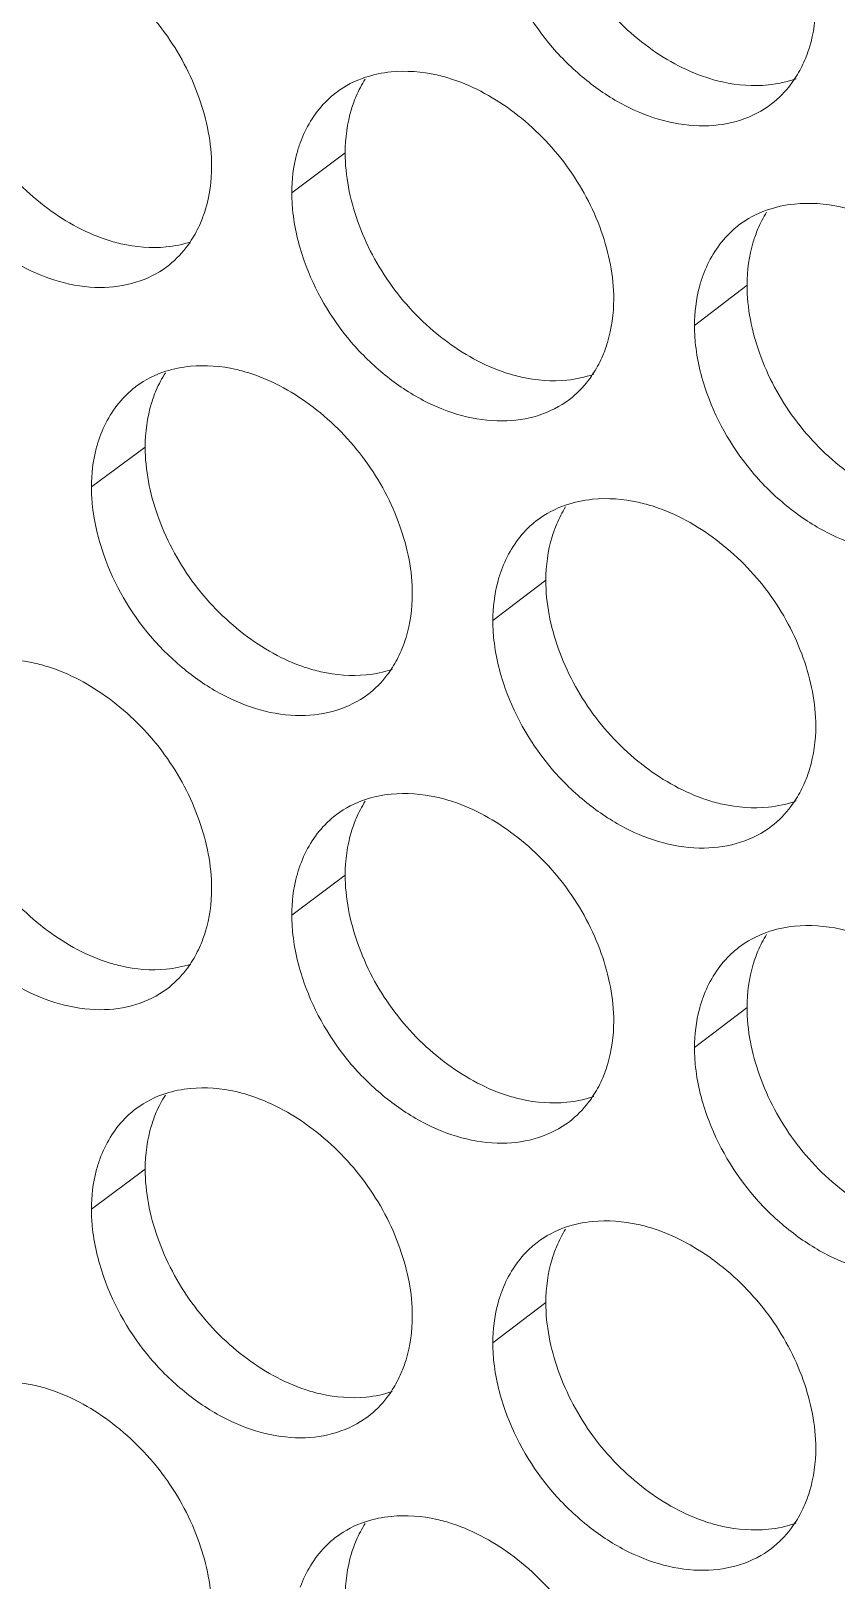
# Model space of a CAD drawing. Header units: millimetres. Extents: x 1177 to 4147, y 93 to 2194.
# Drawn here: x 2665.3 to 2674.07, y 853.97 to 870.86 of the extents above; entities that cross this region are included whole.
import ezdxf

# ---------------------------------------------------------------- set-up
doc = ezdxf.new("R2010")
doc.units = ezdxf.units.MM
doc.header["$LTSCALE"] = 0.1
doc.layers.get('0').update_dxf_attribs({"lineweight": 13})
doc.layers.add('标注', color=251, linetype='Continuous', lineweight=9)

# ---------------------------------------------------------------- blocks, each defined once
blk = doc.blocks.new('02')
at = {"layer": '标注'}
for p, q in [((4581.589, 833.451), (4580.758, 832.827)), ((4587.849, 831.39), (4587.03, 830.762)), ((4578.474, 828.868), (4577.637, 828.246)), ((4584.714, 826.792), (4583.889, 826.166)), ((4581.589, 822.201), (4580.758, 821.577)), ((4587.849, 820.14), (4587.03, 819.512)), ((4578.474, 817.618), (4577.637, 816.996)), ((4578.474, 817.618), (4577.637, 816.996)), ((4584.714, 815.542), (4583.889, 814.916)), ((4584.714, 815.542), (4583.889, 814.916))]:
    blk.add_line(p, q, dxfattribs=at)
for points, knots in [([(4584.714, 838.042), (4584.714, 837.684), (4584.866, 836.939), (4585.404, 835.929), (4586.209, 835.109), (4586.876, 834.734), (4587.221, 834.622)], [0, 0, 0, 0, 0.239985, 0.497867, 0.757051, 1, 1, 1, 1]), ([(4584.714, 838.042), (4584.714, 837.684), (4584.866, 836.939), (4585.404, 835.929), (4586.209, 835.109), (4586.876, 834.734), (4587.221, 834.622)], [0, 0, 0, 0, 0.239985, 0.497867, 0.757051, 1, 1, 1, 1]), ([(4579.508, 833.243), (4579.508, 833.602), (4579.357, 834.347), (4578.821, 835.359), (4578.02, 836.183), (4577.357, 836.563), (4577.014, 836.678)], [0, 0, 0, 0, 0.240116, 0.498284, 0.757575, 1, 1, 1, 1]), ([(4584.082, 836.358), (4584.245, 835.897), (4584.628, 835.244), (4585.332, 834.566), (4586.088, 834.059), (4586.948, 833.809), (4587.747, 833.929), (4588.087, 834.102), (4588.231, 834.212)], [0, 0, 0, 0, 0.276284, 0.41529, 0.549381, 0.789463, 0.897466, 1, 1, 1, 1]), ([(4584.082, 836.358), (4584.245, 835.897), (4584.628, 835.244), (4585.332, 834.566), (4586.088, 834.059), (4586.948, 833.809), (4587.747, 833.929), (4588.087, 834.102), (4588.231, 834.212)], [0, 0, 0, 0, 0.276284, 0.41529, 0.549381, 0.789463, 0.897466, 1, 1, 1, 1]), ([(4588.748, 834.897), (4588.776, 834.963), (4588.878, 835.244), (4588.919, 835.546), (4588.919, 835.773)], [0, 0, 0, 0, 0.24007, 1, 1, 1, 1]), ([(4588.748, 834.897), (4588.776, 834.963), (4588.878, 835.244), (4588.919, 835.546), (4588.919, 835.773)], [0, 0, 0, 0, 0.24007, 1, 1, 1, 1]), ([(4575.368, 835.542), (4575.368, 835.183), (4575.518, 834.438), (4576.051, 833.425), (4576.847, 832.6), (4577.509, 832.219), (4577.852, 832.104)], [0, 0, 0, 0, 0.240418, 0.498747, 0.75788, 1, 1, 1, 1]), ([(4583.262, 834.595), (4583.181, 834.622), (4582.87, 834.709), (4582.541, 834.735), (4582.304, 834.711)], [0, 0, 0, 0, 0.262621, 1, 1, 1, 1]), ([(4585.772, 831.172), (4585.772, 831.531), (4585.62, 832.275), (4585.08, 833.285), (4584.274, 834.105), (4583.607, 834.482), (4583.262, 834.595)], [0, 0, 0, 0, 0.239826, 0.497695, 0.75702, 1, 1, 1, 1]), ([(4587.221, 834.622), (4587.302, 834.595), (4587.613, 834.51), (4587.943, 834.485), (4588.18, 834.509)], [0, 0, 0, 0, 0.262294, 1, 1, 1, 1]), ([(4587.221, 834.622), (4587.302, 834.595), (4587.613, 834.51), (4587.943, 834.485), (4588.18, 834.509)], [0, 0, 0, 0, 0.262294, 1, 1, 1, 1]), ([(4588.231, 834.212), (4588.344, 834.299), (4588.48, 834.439), (4588.588, 834.597), (4588.614, 834.638)], [0, 0, 0, 0, 0.74598, 1, 1, 1, 1]), ([(4588.231, 834.212), (4588.344, 834.299), (4588.48, 834.439), (4588.588, 834.597), (4588.614, 834.638)], [0, 0, 0, 0, 0.74598, 1, 1, 1, 1]), ([(4581.453, 834.393), (4581.39, 834.345), (4581.146, 834.13), (4580.974, 833.839), (4580.89, 833.609)], [0, 0, 0, 0, 0.244516, 1, 1, 1, 1]), ([(4581.761, 834.334), (4581.733, 834.268), (4581.63, 833.985), (4581.589, 833.68), (4581.589, 833.451)], [0, 0, 0, 0, 0.239648, 1, 1, 1, 1]), ([(4574.717, 833.863), (4574.878, 833.403), (4575.253, 832.751), (4575.946, 832.07), (4576.689, 831.557), (4577.536, 831.296), (4578.328, 831.402), (4578.666, 831.567), (4578.809, 831.674)], [0, 0, 0, 0, 0.277359, 0.41667, 0.550882, 0.790562, 0.898061, 1, 1, 1, 1]), ([(4580.89, 833.609), (4580.868, 833.549), (4580.789, 833.296), (4580.758, 833.028), (4580.758, 832.827)], [0, 0, 0, 0, 0.240728, 1, 1, 1, 1]), ([(4581.589, 833.451), (4581.589, 833.093), (4581.74, 832.348), (4582.276, 831.337), (4583.078, 830.515), (4583.744, 830.139), (4584.088, 830.025)], [0, 0, 0, 0, 0.240129, 0.498159, 0.757326, 1, 1, 1, 1]), ([(4579.334, 832.356), (4579.363, 832.422), (4579.467, 832.707), (4579.508, 833.013), (4579.508, 833.243)], [0, 0, 0, 0, 0.239544, 1, 1, 1, 1]), ([(4580.758, 832.827), (4580.758, 832.741), (4580.776, 832.381), (4580.86, 832.027), (4580.951, 831.769)], [0, 0, 0, 0, 0.240186, 1, 1, 1, 1]), ([(4589.549, 832.542), (4589.468, 832.568), (4589.155, 832.653), (4588.824, 832.678), (4588.585, 832.653)], [0, 0, 0, 0, 0.262368, 1, 1, 1, 1]), ([(4587.717, 832.322), (4587.655, 832.274), (4587.416, 832.059), (4587.247, 831.773), (4587.163, 831.545)], [0, 0, 0, 0, 0.244827, 1, 1, 1, 1]), ([(4588.018, 832.265), (4587.99, 832.199), (4587.889, 831.918), (4587.849, 831.617), (4587.849, 831.39)], [0, 0, 0, 0, 0.239998, 1, 1, 1, 1]), ([(4577.852, 832.104), (4577.931, 832.077), (4578.24, 831.989), (4578.567, 831.962), (4578.802, 831.985)], [0, 0, 0, 0, 0.262674, 1, 1, 1, 1]), ([(4578.809, 831.674), (4578.922, 831.759), (4579.058, 831.894), (4579.166, 832.048), (4579.192, 832.089)], [0, 0, 0, 0, 0.74587, 1, 1, 1, 1]), ([(4580.951, 831.769), (4581.113, 831.309), (4581.493, 830.655), (4582.193, 829.977), (4582.945, 829.468), (4583.801, 829.214), (4584.598, 829.329), (4584.937, 829.499), (4585.081, 829.609)], [0, 0, 0, 0, 0.27664, 0.415747, 0.549878, 0.789826, 0.897663, 1, 1, 1, 1]), ([(4587.163, 831.545), (4587.141, 831.485), (4587.062, 831.231), (4587.03, 830.963), (4587.03, 830.762)], [0, 0, 0, 0, 0.24094, 1, 1, 1, 1]), ([(4587.849, 831.39), (4587.849, 831.032), (4588.001, 830.287), (4588.541, 829.278), (4589.349, 828.46), (4590.018, 828.087), (4590.364, 827.976)], [0, 0, 0, 0, 0.239843, 0.497577, 0.756777, 1, 1, 1, 1]), ([(4585.601, 830.292), (4585.629, 830.359), (4585.731, 830.641), (4585.772, 830.944), (4585.772, 831.172)], [0, 0, 0, 0, 0.239896, 1, 1, 1, 1]), ([(4587.03, 830.762), (4587.03, 830.675), (4587.048, 830.316), (4587.132, 829.962), (4587.224, 829.705)], [0, 0, 0, 0, 0.240277, 1, 1, 1, 1]), ([(4580.133, 830.008), (4580.053, 830.035), (4579.743, 830.122), (4579.414, 830.149), (4579.178, 830.126)], [0, 0, 0, 0, 0.262749, 1, 1, 1, 1]), ([(4582.635, 826.579), (4582.635, 826.938), (4582.483, 827.683), (4581.945, 828.694), (4581.142, 829.515), (4580.477, 829.893), (4580.133, 830.008)], [0, 0, 0, 0, 0.239971, 0.497989, 0.757297, 1, 1, 1, 1]), ([(4584.088, 830.025), (4584.169, 829.999), (4584.479, 829.912), (4584.808, 829.887), (4585.044, 829.911)], [0, 0, 0, 0, 0.262419, 1, 1, 1, 1]), ([(4585.081, 829.609), (4585.194, 829.695), (4585.329, 829.833), (4585.438, 829.99), (4585.463, 830.031)], [0, 0, 0, 0, 0.745944, 1, 1, 1, 1]), ([(4578.336, 829.815), (4578.272, 829.767), (4578.026, 829.551), (4577.853, 829.258), (4577.768, 829.027)], [0, 0, 0, 0, 0.244355, 1, 1, 1, 1]), ([(4578.647, 829.755), (4578.618, 829.688), (4578.515, 829.404), (4578.474, 829.098), (4578.474, 828.868)], [0, 0, 0, 0, 0.239472, 1, 1, 1, 1]), ([(4587.224, 829.705), (4587.388, 829.243), (4587.772, 828.589), (4588.48, 827.913), (4589.24, 827.408), (4590.104, 827.162), (4590.906, 827.286), (4591.247, 827.461), (4591.391, 827.573)], [0, 0, 0, 0, 0.27593, 0.414836, 0.548888, 0.789102, 0.897272, 1, 1, 1, 1]), ([(4577.768, 829.027), (4577.747, 828.967), (4577.668, 828.714), (4577.637, 828.447), (4577.637, 828.246)], [0, 0, 0, 0, 0.240623, 1, 1, 1, 1]), ([(4578.474, 828.868), (4578.474, 828.509), (4578.624, 827.765), (4579.159, 826.752), (4579.958, 825.929), (4580.622, 825.55), (4580.965, 825.436)], [0, 0, 0, 0, 0.240273, 0.498452, 0.757602, 1, 1, 1, 1]), ([(4577.637, 828.246), (4577.637, 828.159), (4577.655, 827.8), (4577.739, 827.445), (4577.829, 827.187)], [0, 0, 0, 0, 0.240141, 1, 1, 1, 1]), ([(4586.401, 827.94), (4586.32, 827.966), (4586.008, 828.052), (4585.677, 828.078), (4585.44, 828.054)], [0, 0, 0, 0, 0.262494, 1, 1, 1, 1]), ([(4588.919, 824.523), (4588.919, 824.881), (4588.766, 825.626), (4588.224, 826.635), (4587.415, 827.453), (4586.746, 827.827), (4586.401, 827.94)], [0, 0, 0, 0, 0.239683, 0.497404, 0.756744, 1, 1, 1, 1]), ([(4584.581, 827.729), (4584.518, 827.681), (4584.276, 827.466), (4584.106, 827.177), (4584.022, 826.948)], [0, 0, 0, 0, 0.244673, 1, 1, 1, 1]), ([(4584.885, 827.671), (4584.857, 827.605), (4584.755, 827.323), (4584.714, 827.02), (4584.714, 826.792)], [0, 0, 0, 0, 0.239824, 1, 1, 1, 1]), ([(4577.829, 827.187), (4577.99, 826.727), (4578.368, 826.074), (4579.064, 825.395), (4579.812, 824.884), (4580.663, 824.626), (4581.458, 824.737), (4581.797, 824.905), (4581.94, 825.013)], [0, 0, 0, 0, 0.276999, 0.416207, 0.550378, 0.790192, 0.897861, 1, 1, 1, 1]), ([(4584.022, 826.948), (4584, 826.888), (4583.921, 826.635), (4583.889, 826.367), (4583.889, 826.166)], [0, 0, 0, 0, 0.240834, 1, 1, 1, 1]), ([(4584.714, 826.792), (4584.714, 826.434), (4584.866, 825.689), (4585.404, 824.679), (4586.209, 823.859), (4586.876, 823.484), (4587.221, 823.372)], [0, 0, 0, 0, 0.239985, 0.497867, 0.757051, 1, 1, 1, 1]), ([(4582.462, 825.695), (4582.491, 825.762), (4582.594, 826.045), (4582.635, 826.35), (4582.635, 826.579)], [0, 0, 0, 0, 0.23972, 1, 1, 1, 1]), ([(4583.889, 826.166), (4583.889, 826.079), (4583.907, 825.72), (4583.991, 825.366), (4584.082, 825.108)], [0, 0, 0, 0, 0.240231, 1, 1, 1, 1]), ([(4577.014, 825.428), (4576.934, 825.455), (4576.625, 825.543), (4576.297, 825.571), (4576.062, 825.549)], [0, 0, 0, 0, 0.262879, 1, 1, 1, 1]), ([(4579.508, 821.993), (4579.508, 822.352), (4579.357, 823.097), (4578.821, 824.109), (4578.02, 824.933), (4577.357, 825.313), (4577.014, 825.428)], [0, 0, 0, 0, 0.240116, 0.498284, 0.757575, 1, 1, 1, 1]), ([(4580.965, 825.436), (4581.045, 825.409), (4581.355, 825.322), (4581.682, 825.296), (4581.918, 825.319)], [0, 0, 0, 0, 0.262546, 1, 1, 1, 1]), ([(4581.94, 825.013), (4582.053, 825.098), (4582.189, 825.235), (4582.297, 825.39), (4582.323, 825.431)], [0, 0, 0, 0, 0.745908, 1, 1, 1, 1]), ([(4584.082, 825.108), (4584.245, 824.647), (4584.628, 823.994), (4585.332, 823.316), (4586.088, 822.809), (4586.948, 822.559), (4587.747, 822.679), (4588.087, 822.852), (4588.231, 822.962)], [0, 0, 0, 0, 0.276284, 0.41529, 0.549381, 0.789463, 0.897466, 1, 1, 1, 1]), ([(4588.748, 823.647), (4588.776, 823.713), (4588.878, 823.994), (4588.919, 824.296), (4588.919, 824.523)], [0, 0, 0, 0, 0.24007, 1, 1, 1, 1]), ([(4575.368, 824.292), (4575.368, 823.933), (4575.518, 823.188), (4576.051, 822.175), (4576.847, 821.35), (4577.509, 820.969), (4577.852, 820.854)], [0, 0, 0, 0, 0.240418, 0.498747, 0.75788, 1, 1, 1, 1]), ([(4583.262, 823.345), (4583.181, 823.372), (4582.87, 823.459), (4582.541, 823.485), (4582.304, 823.461)], [0, 0, 0, 0, 0.262621, 1, 1, 1, 1]), ([(4585.772, 819.922), (4585.772, 820.281), (4585.62, 821.025), (4585.08, 822.035), (4584.274, 822.855), (4583.607, 823.232), (4583.262, 823.345)], [0, 0, 0, 0, 0.239826, 0.497695, 0.75702, 1, 1, 1, 1]), ([(4587.221, 823.372), (4587.302, 823.345), (4587.613, 823.26), (4587.943, 823.235), (4588.18, 823.259)], [0, 0, 0, 0, 0.262294, 1, 1, 1, 1]), ([(4588.231, 822.962), (4588.344, 823.049), (4588.48, 823.189), (4588.588, 823.347), (4588.614, 823.388)], [0, 0, 0, 0, 0.74598, 1, 1, 1, 1]), ([(4581.453, 823.143), (4581.39, 823.095), (4581.146, 822.88), (4580.974, 822.589), (4580.89, 822.359)], [0, 0, 0, 0, 0.244516, 1, 1, 1, 1]), ([(4581.761, 823.084), (4581.733, 823.018), (4581.63, 822.735), (4581.589, 822.43), (4581.589, 822.201)], [0, 0, 0, 0, 0.239648, 1, 1, 1, 1]), ([(4574.717, 822.613), (4574.878, 822.153), (4575.253, 821.501), (4575.946, 820.82), (4576.689, 820.307), (4577.536, 820.046), (4578.328, 820.152), (4578.666, 820.317), (4578.809, 820.424)], [0, 0, 0, 0, 0.277359, 0.41667, 0.550882, 0.790562, 0.898061, 1, 1, 1, 1]), ([(4580.89, 822.359), (4580.868, 822.299), (4580.789, 822.046), (4580.758, 821.778), (4580.758, 821.577)], [0, 0, 0, 0, 0.240728, 1, 1, 1, 1]), ([(4581.589, 822.201), (4581.589, 821.843), (4581.74, 821.098), (4582.276, 820.087), (4583.078, 819.265), (4583.744, 818.889), (4584.088, 818.775)], [0, 0, 0, 0, 0.240129, 0.498159, 0.757326, 1, 1, 1, 1]), ([(4579.334, 821.106), (4579.363, 821.172), (4579.467, 821.457), (4579.508, 821.763), (4579.508, 821.993)], [0, 0, 0, 0, 0.239544, 1, 1, 1, 1]), ([(4580.758, 821.577), (4580.758, 821.491), (4580.776, 821.131), (4580.86, 820.777), (4580.951, 820.519)], [0, 0, 0, 0, 0.240186, 1, 1, 1, 1]), ([(4589.549, 821.292), (4589.468, 821.318), (4589.155, 821.403), (4588.824, 821.428), (4588.585, 821.403)], [0, 0, 0, 0, 0.262368, 1, 1, 1, 1]), ([(4587.717, 821.072), (4587.655, 821.024), (4587.416, 820.809), (4587.247, 820.523), (4587.163, 820.295)], [0, 0, 0, 0, 0.244827, 1, 1, 1, 1]), ([(4588.018, 821.015), (4587.99, 820.949), (4587.889, 820.668), (4587.849, 820.367), (4587.849, 820.14)], [0, 0, 0, 0, 0.239998, 1, 1, 1, 1]), ([(4577.852, 820.854), (4577.931, 820.827), (4578.24, 820.739), (4578.567, 820.712), (4578.802, 820.735)], [0, 0, 0, 0, 0.262674, 1, 1, 1, 1]), ([(4578.809, 820.424), (4578.922, 820.509), (4579.058, 820.644), (4579.166, 820.798), (4579.192, 820.839)], [0, 0, 0, 0, 0.74587, 1, 1, 1, 1]), ([(4580.951, 820.519), (4581.113, 820.059), (4581.493, 819.405), (4582.193, 818.727), (4582.945, 818.218), (4583.801, 817.964), (4584.598, 818.079), (4584.937, 818.249), (4585.081, 818.359)], [0, 0, 0, 0, 0.27664, 0.415747, 0.549878, 0.789826, 0.897663, 1, 1, 1, 1]), ([(4587.163, 820.295), (4587.141, 820.235), (4587.062, 819.981), (4587.03, 819.713), (4587.03, 819.512)], [0, 0, 0, 0, 0.24094, 1, 1, 1, 1]), ([(4587.849, 820.14), (4587.849, 819.782), (4588.001, 819.037), (4588.541, 818.028), (4589.349, 817.21), (4590.018, 816.837), (4590.364, 816.726)], [0, 0, 0, 0, 0.239843, 0.497577, 0.756777, 1, 1, 1, 1]), ([(4585.601, 819.042), (4585.629, 819.109), (4585.731, 819.391), (4585.772, 819.694), (4585.772, 819.922)], [0, 0, 0, 0, 0.239896, 1, 1, 1, 1]), ([(4587.03, 819.512), (4587.03, 819.425), (4587.048, 819.066), (4587.132, 818.712), (4587.224, 818.455)], [0, 0, 0, 0, 0.240277, 1, 1, 1, 1]), ([(4580.133, 818.758), (4580.053, 818.785), (4579.743, 818.872), (4579.414, 818.899), (4579.178, 818.876)], [0, 0, 0, 0, 0.262749, 1, 1, 1, 1]), ([(4580.133, 818.758), (4580.053, 818.785), (4579.743, 818.872), (4579.414, 818.899), (4579.178, 818.876)], [0, 0, 0, 0, 0.262749, 1, 1, 1, 1]), ([(4582.635, 815.329), (4582.635, 815.688), (4582.483, 816.433), (4581.945, 817.444), (4581.142, 818.265), (4580.477, 818.643), (4580.133, 818.758)], [0, 0, 0, 0, 0.239971, 0.497989, 0.757297, 1, 1, 1, 1]), ([(4582.635, 815.329), (4582.635, 815.688), (4582.483, 816.433), (4581.945, 817.444), (4581.142, 818.265), (4580.477, 818.643), (4580.133, 818.758)], [0, 0, 0, 0, 0.239971, 0.497989, 0.757297, 1, 1, 1, 1]), ([(4584.088, 818.775), (4584.169, 818.749), (4584.479, 818.662), (4584.808, 818.637), (4585.044, 818.661)], [0, 0, 0, 0, 0.262419, 1, 1, 1, 1]), ([(4585.081, 818.359), (4585.194, 818.445), (4585.329, 818.583), (4585.438, 818.74), (4585.463, 818.781)], [0, 0, 0, 0, 0.745944, 1, 1, 1, 1]), ([(4578.336, 818.565), (4578.272, 818.517), (4578.026, 818.301), (4577.853, 818.008), (4577.768, 817.777)], [0, 0, 0, 0, 0.244355, 1, 1, 1, 1]), ([(4578.336, 818.565), (4578.272, 818.517), (4578.026, 818.301), (4577.853, 818.008), (4577.768, 817.777)], [0, 0, 0, 0, 0.244355, 1, 1, 1, 1]), ([(4578.647, 818.505), (4578.618, 818.438), (4578.515, 818.154), (4578.474, 817.848), (4578.474, 817.618)], [0, 0, 0, 0, 0.239472, 1, 1, 1, 1]), ([(4578.647, 818.505), (4578.618, 818.438), (4578.515, 818.154), (4578.474, 817.848), (4578.474, 817.618)], [0, 0, 0, 0, 0.239472, 1, 1, 1, 1]), ([(4587.224, 818.455), (4587.388, 817.993), (4587.772, 817.339), (4588.48, 816.663), (4589.24, 816.158), (4590.104, 815.912), (4590.906, 816.036), (4591.247, 816.211), (4591.391, 816.323)], [0, 0, 0, 0, 0.27593, 0.414836, 0.548888, 0.789102, 0.897272, 1, 1, 1, 1]), ([(4577.768, 817.777), (4577.747, 817.717), (4577.668, 817.464), (4577.637, 817.197), (4577.637, 816.996)], [0, 0, 0, 0, 0.240623, 1, 1, 1, 1]), ([(4577.768, 817.777), (4577.747, 817.717), (4577.668, 817.464), (4577.637, 817.197), (4577.637, 816.996)], [0, 0, 0, 0, 0.240623, 1, 1, 1, 1]), ([(4578.474, 817.618), (4578.474, 817.259), (4578.624, 816.515), (4579.159, 815.502), (4579.958, 814.679), (4580.622, 814.3), (4580.965, 814.186)], [0, 0, 0, 0, 0.240273, 0.498452, 0.757602, 1, 1, 1, 1]), ([(4578.474, 817.618), (4578.474, 817.259), (4578.624, 816.515), (4579.159, 815.502), (4579.958, 814.679), (4580.622, 814.3), (4580.965, 814.186)], [0, 0, 0, 0, 0.240273, 0.498452, 0.757602, 1, 1, 1, 1]), ([(4577.637, 816.996), (4577.637, 816.909), (4577.655, 816.55), (4577.739, 816.195), (4577.829, 815.937)], [0, 0, 0, 0, 0.240141, 1, 1, 1, 1]), ([(4577.637, 816.996), (4577.637, 816.909), (4577.655, 816.55), (4577.739, 816.195), (4577.829, 815.937)], [0, 0, 0, 0, 0.240141, 1, 1, 1, 1]), ([(4586.401, 816.69), (4586.32, 816.716), (4586.008, 816.802), (4585.677, 816.828), (4585.44, 816.804)], [0, 0, 0, 0, 0.262494, 1, 1, 1, 1]), ([(4586.401, 816.69), (4586.32, 816.716), (4586.008, 816.802), (4585.677, 816.828), (4585.44, 816.804)], [0, 0, 0, 0, 0.262494, 1, 1, 1, 1]), ([(4588.919, 813.273), (4588.919, 813.631), (4588.766, 814.376), (4588.224, 815.385), (4587.415, 816.203), (4586.746, 816.577), (4586.401, 816.69)], [0, 0, 0, 0, 0.239683, 0.497404, 0.756744, 1, 1, 1, 1]), ([(4588.919, 813.273), (4588.919, 813.631), (4588.766, 814.376), (4588.224, 815.385), (4587.415, 816.203), (4586.746, 816.577), (4586.401, 816.69)], [0, 0, 0, 0, 0.239683, 0.497404, 0.756744, 1, 1, 1, 1]), ([(4584.581, 816.479), (4584.518, 816.431), (4584.276, 816.216), (4584.106, 815.927), (4584.022, 815.698)], [0, 0, 0, 0, 0.244673, 1, 1, 1, 1]), ([(4584.581, 816.479), (4584.518, 816.431), (4584.276, 816.216), (4584.106, 815.927), (4584.022, 815.698)], [0, 0, 0, 0, 0.244673, 1, 1, 1, 1]), ([(4584.885, 816.421), (4584.857, 816.355), (4584.755, 816.073), (4584.714, 815.77), (4584.714, 815.542)], [0, 0, 0, 0, 0.239824, 1, 1, 1, 1]), ([(4584.885, 816.421), (4584.857, 816.355), (4584.755, 816.073), (4584.714, 815.77), (4584.714, 815.542)], [0, 0, 0, 0, 0.239824, 1, 1, 1, 1]), ([(4577.829, 815.937), (4577.99, 815.477), (4578.368, 814.824), (4579.064, 814.145), (4579.812, 813.634), (4580.663, 813.376), (4581.458, 813.487), (4581.797, 813.655), (4581.94, 813.763)], [0, 0, 0, 0, 0.276999, 0.416207, 0.550378, 0.790192, 0.897861, 1, 1, 1, 1]), ([(4577.829, 815.937), (4577.99, 815.477), (4578.368, 814.824), (4579.064, 814.145), (4579.812, 813.634), (4580.663, 813.376), (4581.458, 813.487), (4581.797, 813.655), (4581.94, 813.763)], [0, 0, 0, 0, 0.276999, 0.416207, 0.550378, 0.790192, 0.897861, 1, 1, 1, 1]), ([(4584.022, 815.698), (4584, 815.638), (4583.921, 815.385), (4583.889, 815.117), (4583.889, 814.916)], [0, 0, 0, 0, 0.240834, 1, 1, 1, 1]), ([(4584.022, 815.698), (4584, 815.638), (4583.921, 815.385), (4583.889, 815.117), (4583.889, 814.916)], [0, 0, 0, 0, 0.240834, 1, 1, 1, 1]), ([(4584.714, 815.542), (4584.714, 815.184), (4584.866, 814.439), (4585.404, 813.429), (4586.209, 812.609), (4586.876, 812.234), (4587.221, 812.122)], [0, 0, 0, 0, 0.239985, 0.497867, 0.757051, 1, 1, 1, 1]), ([(4584.714, 815.542), (4584.714, 815.184), (4584.866, 814.439), (4585.404, 813.429), (4586.209, 812.609), (4586.876, 812.234), (4587.221, 812.122)], [0, 0, 0, 0, 0.239985, 0.497867, 0.757051, 1, 1, 1, 1]), ([(4582.462, 814.445), (4582.491, 814.512), (4582.594, 814.795), (4582.635, 815.1), (4582.635, 815.329)], [0, 0, 0, 0, 0.23972, 1, 1, 1, 1]), ([(4582.462, 814.445), (4582.491, 814.512), (4582.594, 814.795), (4582.635, 815.1), (4582.635, 815.329)], [0, 0, 0, 0, 0.23972, 1, 1, 1, 1]), ([(4583.889, 814.916), (4583.889, 814.829), (4583.907, 814.47), (4583.991, 814.116), (4584.082, 813.858)], [0, 0, 0, 0, 0.240231, 1, 1, 1, 1]), ([(4583.889, 814.916), (4583.889, 814.829), (4583.907, 814.47), (4583.991, 814.116), (4584.082, 813.858)], [0, 0, 0, 0, 0.240231, 1, 1, 1, 1]), ([(4577.014, 814.178), (4576.934, 814.205), (4576.625, 814.293), (4576.297, 814.321), (4576.062, 814.299)], [0, 0, 0, 0, 0.262879, 1, 1, 1, 1]), ([(4579.508, 810.743), (4579.508, 811.102), (4579.357, 811.847), (4578.821, 812.859), (4578.02, 813.683), (4577.357, 814.063), (4577.014, 814.178)], [0, 0, 0, 0, 0.240116, 0.498284, 0.757575, 1, 1, 1, 1]), ([(4580.965, 814.186), (4581.045, 814.159), (4581.355, 814.072), (4581.682, 814.046), (4581.918, 814.069)], [0, 0, 0, 0, 0.262546, 1, 1, 1, 1]), ([(4580.965, 814.186), (4581.045, 814.159), (4581.355, 814.072), (4581.682, 814.046), (4581.918, 814.069)], [0, 0, 0, 0, 0.262546, 1, 1, 1, 1]), ([(4581.94, 813.763), (4582.053, 813.848), (4582.189, 813.985), (4582.297, 814.14), (4582.323, 814.181)], [0, 0, 0, 0, 0.745908, 1, 1, 1, 1]), ([(4581.94, 813.763), (4582.053, 813.848), (4582.189, 813.985), (4582.297, 814.14), (4582.323, 814.181)], [0, 0, 0, 0, 0.745908, 1, 1, 1, 1]), ([(4584.082, 813.858), (4584.245, 813.397), (4584.628, 812.744), (4585.332, 812.066), (4586.088, 811.559), (4586.948, 811.309), (4587.747, 811.429), (4588.087, 811.602), (4588.231, 811.712)], [0, 0, 0, 0, 0.276284, 0.41529, 0.549381, 0.789463, 0.897466, 1, 1, 1, 1]), ([(4584.082, 813.858), (4584.245, 813.397), (4584.628, 812.744), (4585.332, 812.066), (4586.088, 811.559), (4586.948, 811.309), (4587.747, 811.429), (4588.087, 811.602), (4588.231, 811.712)], [0, 0, 0, 0, 0.276284, 0.41529, 0.549381, 0.789463, 0.897466, 1, 1, 1, 1]), ([(4588.748, 812.397), (4588.776, 812.463), (4588.878, 812.744), (4588.919, 813.046), (4588.919, 813.273)], [0, 0, 0, 0, 0.24007, 1, 1, 1, 1]), ([(4588.748, 812.397), (4588.776, 812.463), (4588.878, 812.744), (4588.919, 813.046), (4588.919, 813.273)], [0, 0, 0, 0, 0.24007, 1, 1, 1, 1]), ([(4575.368, 813.042), (4575.368, 812.683), (4575.518, 811.938), (4576.051, 810.925), (4576.847, 810.1), (4577.509, 809.719), (4577.852, 809.604)], [0, 0, 0, 0, 0.240418, 0.498747, 0.75788, 1, 1, 1, 1]), ([(4583.262, 812.095), (4583.181, 812.122), (4582.87, 812.209), (4582.541, 812.235), (4582.304, 812.211)], [0, 0, 0, 0, 0.262621, 1, 1, 1, 1]), ([(4585.772, 808.672), (4585.772, 809.031), (4585.62, 809.775), (4585.08, 810.785), (4584.274, 811.605), (4583.607, 811.982), (4583.262, 812.095)], [0, 0, 0, 0, 0.239826, 0.497695, 0.75702, 1, 1, 1, 1]), ([(4587.221, 812.122), (4587.302, 812.095), (4587.613, 812.01), (4587.943, 811.985), (4588.18, 812.009)], [0, 0, 0, 0, 0.262294, 1, 1, 1, 1]), ([(4587.221, 812.122), (4587.302, 812.095), (4587.613, 812.01), (4587.943, 811.985), (4588.18, 812.009)], [0, 0, 0, 0, 0.262294, 1, 1, 1, 1]), ([(4588.231, 811.712), (4588.344, 811.799), (4588.48, 811.939), (4588.588, 812.097), (4588.614, 812.138)], [0, 0, 0, 0, 0.74598, 1, 1, 1, 1]), ([(4588.231, 811.712), (4588.344, 811.799), (4588.48, 811.939), (4588.588, 812.097), (4588.614, 812.138)], [0, 0, 0, 0, 0.74598, 1, 1, 1, 1]), ([(4581.453, 811.893), (4581.39, 811.845), (4581.146, 811.63), (4580.974, 811.339), (4580.89, 811.109)], [0, 0, 0, 0, 0.244516, 1, 1, 1, 1]), ([(4581.761, 811.834), (4581.733, 811.768), (4581.63, 811.485), (4581.589, 811.18), (4581.589, 810.951)], [0, 0, 0, 0, 0.239648, 1, 1, 1, 1]), ([(4574.717, 811.363), (4574.878, 810.903), (4575.253, 810.251), (4575.946, 809.57), (4576.689, 809.057), (4577.536, 808.796), (4578.328, 808.902), (4578.666, 809.067), (4578.809, 809.174)], [0, 0, 0, 0, 0.277359, 0.41667, 0.550882, 0.790562, 0.898061, 1, 1, 1, 1])]:
    blk.add_open_spline(points, degree=3, knots=knots, dxfattribs=at)
for points in [[(4588.614, 834.638), (4588.665, 834.72), (4588.71, 834.807), (4588.748, 834.897)], [(4588.614, 834.638), (4588.665, 834.72), (4588.71, 834.807), (4588.748, 834.897)], [(4582.304, 834.711), (4582.168, 834.698), (4582.033, 834.67), (4581.904, 834.627)], [(4581.904, 834.627), (4581.743, 834.574), (4581.588, 834.495), (4581.453, 834.393)], [(4581.901, 834.6), (4581.847, 834.516), (4581.8, 834.427), (4581.761, 834.334)], [(4588.18, 834.509), (4588.328, 834.524), (4588.475, 834.556), (4588.615, 834.606)], [(4588.18, 834.509), (4588.328, 834.524), (4588.475, 834.556), (4588.615, 834.606)], [(4588.152, 832.557), (4587.997, 832.502), (4587.848, 832.423), (4587.717, 832.322)], [(4588.153, 832.526), (4588.101, 832.443), (4588.056, 832.355), (4588.018, 832.265)], [(4588.585, 832.653), (4588.438, 832.638), (4588.292, 832.607), (4588.152, 832.557)], [(4579.192, 832.089), (4579.247, 832.173), (4579.294, 832.263), (4579.334, 832.356)], [(4578.802, 831.985), (4578.932, 831.998), (4579.063, 832.023), (4579.187, 832.064)], [(4579.178, 830.126), (4579.048, 830.114), (4578.918, 830.088), (4578.794, 830.048)], [(4585.463, 830.031), (4585.516, 830.114), (4585.562, 830.202), (4585.601, 830.292)], [(4578.794, 830.048), (4578.631, 829.996), (4578.473, 829.917), (4578.336, 829.815)], [(4578.789, 830.023), (4578.734, 829.938), (4578.687, 829.848), (4578.647, 829.755)], [(4585.044, 829.911), (4585.186, 829.925), (4585.328, 829.955), (4585.462, 830.001)], [(4585.023, 827.964), (4584.865, 827.909), (4584.713, 827.83), (4584.581, 827.729)], [(4585.022, 827.934), (4584.969, 827.851), (4584.923, 827.762), (4584.885, 827.671)], [(4585.44, 828.054), (4585.298, 828.039), (4585.158, 828.01), (4585.023, 827.964)], [(4582.323, 825.431), (4582.377, 825.515), (4582.423, 825.604), (4582.462, 825.695)], [(4581.918, 825.319), (4582.054, 825.333), (4582.19, 825.36), (4582.32, 825.404)], [(4588.614, 823.388), (4588.665, 823.47), (4588.71, 823.557), (4588.748, 823.647)], [(4581.904, 823.377), (4581.743, 823.324), (4581.588, 823.245), (4581.453, 823.143)], [(4581.901, 823.35), (4581.847, 823.266), (4581.8, 823.177), (4581.761, 823.084)], [(4582.304, 823.461), (4582.168, 823.448), (4582.033, 823.42), (4581.904, 823.377)], [(4588.18, 823.259), (4588.328, 823.274), (4588.475, 823.306), (4588.615, 823.356)], [(4588.585, 821.403), (4588.438, 821.388), (4588.292, 821.357), (4588.152, 821.307)], [(4588.152, 821.307), (4587.997, 821.252), (4587.848, 821.173), (4587.717, 821.072)], [(4588.153, 821.276), (4588.101, 821.193), (4588.056, 821.105), (4588.018, 821.015)], [(4579.192, 820.839), (4579.247, 820.923), (4579.294, 821.013), (4579.334, 821.106)], [(4578.802, 820.735), (4578.932, 820.748), (4579.063, 820.773), (4579.187, 820.814)], [(4585.463, 818.781), (4585.516, 818.864), (4585.562, 818.952), (4585.601, 819.042)], [(4578.794, 818.798), (4578.631, 818.746), (4578.473, 818.667), (4578.336, 818.565)], [(4578.794, 818.798), (4578.631, 818.746), (4578.473, 818.667), (4578.336, 818.565)], [(4578.789, 818.773), (4578.734, 818.688), (4578.687, 818.598), (4578.647, 818.505)], [(4578.789, 818.773), (4578.734, 818.688), (4578.687, 818.598), (4578.647, 818.505)], [(4579.178, 818.876), (4579.048, 818.864), (4578.918, 818.838), (4578.794, 818.798)], [(4579.178, 818.876), (4579.048, 818.864), (4578.918, 818.838), (4578.794, 818.798)], [(4585.044, 818.661), (4585.186, 818.675), (4585.328, 818.705), (4585.462, 818.751)], [(4585.44, 816.804), (4585.298, 816.789), (4585.158, 816.76), (4585.023, 816.714)], [(4585.44, 816.804), (4585.298, 816.789), (4585.158, 816.76), (4585.023, 816.714)], [(4585.023, 816.714), (4584.865, 816.659), (4584.713, 816.58), (4584.581, 816.479)], [(4585.023, 816.714), (4584.865, 816.659), (4584.713, 816.58), (4584.581, 816.479)], [(4585.022, 816.684), (4584.969, 816.601), (4584.923, 816.512), (4584.885, 816.421)], [(4585.022, 816.684), (4584.969, 816.601), (4584.923, 816.512), (4584.885, 816.421)], [(4582.323, 814.181), (4582.377, 814.265), (4582.423, 814.354), (4582.462, 814.445)], [(4582.323, 814.181), (4582.377, 814.265), (4582.423, 814.354), (4582.462, 814.445)], [(4581.918, 814.069), (4582.054, 814.083), (4582.19, 814.11), (4582.32, 814.154)], [(4581.918, 814.069), (4582.054, 814.083), (4582.19, 814.11), (4582.32, 814.154)], [(4582.304, 812.211), (4582.168, 812.198), (4582.033, 812.17), (4581.904, 812.127)], [(4588.614, 812.138), (4588.665, 812.22), (4588.71, 812.307), (4588.748, 812.397)], [(4588.614, 812.138), (4588.665, 812.22), (4588.71, 812.307), (4588.748, 812.397)], [(4581.904, 812.127), (4581.743, 812.074), (4581.588, 811.995), (4581.453, 811.893)], [(4581.901, 812.1), (4581.847, 812.016), (4581.8, 811.927), (4581.761, 811.834)], [(4588.18, 812.009), (4588.328, 812.024), (4588.475, 812.056), (4588.615, 812.106)], [(4588.18, 812.009), (4588.328, 812.024), (4588.475, 812.056), (4588.615, 812.106)]]:
    blk.add_open_spline(points, degree=3, dxfattribs=at)

msp = doc.modelspace()

# ---------------------------------------------------------------- block references
at = {"xscale": 0.7, "yscale": 0.7, "zscale": 0.7}
msp.add_blockref('02', (-538.391, 286.112), dxfattribs=at)

doc.saveas('drawing.dxf')
